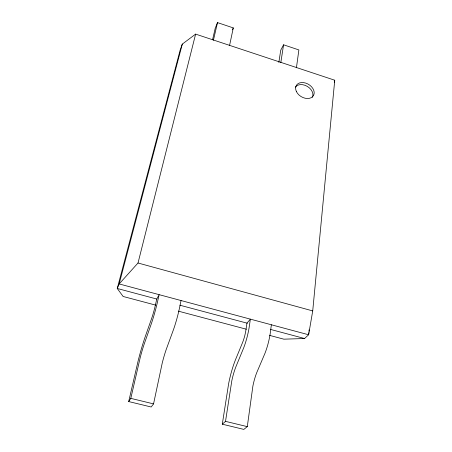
<?xml version="1.0" encoding="UTF-8"?>
<svg xmlns="http://www.w3.org/2000/svg" width="452" height="452" viewBox="0 0 452 452"><rect width="100%" height="100%" fill="white"/><g stroke="black" fill="none" stroke-linecap="round" stroke-linejoin="round"><path stroke-width="0.68" d="M269.556 335.378L283.856 339.175L304.558 338.514L308.626 334.768L312.722 310.919L334.746 80.224L195.62 34.109L182.297 44.11L180.156 50.093L117.254 288.478L123.125 296.478L155.816 305.162M308.829 332.661L308.626 334.768L119.158 283.935L117.254 288.478L156.759 299.032L159.149 294.664L157.132 303.507A25.657 2.655 -74.5 0 1 151.352 323.711L144.369 343.565A22.956 2.429 -74.9 0 0 140.205 357.656L130.792 398.365L128.701 401.562L151.183 406.998L153.55 403.89L162.2 363.21A22.837 3.079 -75.3 0 1 166.325 349.187L173.528 329.502A25.527 3.367 -74.8 0 0 179.207 309.383L181.054 300.54M308.965 331.259L309.1 329.853M271.364 324.773L270.206 333.599A25.007 6.215 -76.2 0 1 264.94 353.368L256.849 372.369A22.351 5.667 -77.2 0 0 252.883 386.115L247.295 426.637L243.826 429.4L222.299 424.196L228.622 383.742A34.375 7.774 -76.8 0 1 235.82 358.939L242.458 342.808A13.922 3.079 -75.9 0 0 245.939 329.954L246.956 323.123L250.374 319.14L249.063 327.971A25.126 5.565 -75.9 0 1 243.701 347.82L235.814 366.984A22.459 5.079 -76.8 0 0 231.808 380.793L225.52 421.354L222.299 424.196M296.427 67.806L298.874 49.935L283.568 44.793L280.754 50.149L278.839 62.41M280.816 62.63L283.568 44.793M334.316 82.281L334.746 80.224M229.526 45.641L233.288 27.905L217.491 22.6L215.231 28.244L212.564 39.731M156.776 299.038L155.217 305.874A14.215 1.469 -74.5 0 1 151.471 318.948L145.589 335.661A35.137 3.723 -74.9 0 0 138.114 360.962L128.701 401.562M213.412 40.296L217.491 22.6M182.297 44.11L119.158 283.935L138.018 263.002L195.62 34.109M232.486 29.764L233.288 27.905M130.792 398.365L153.55 403.89M225.52 421.354L247.295 426.637M178.291 311.134L246.397 329.226M179.919 305.219L247.346 323.231M270.505 329.418L304.558 338.514M138.018 263.002L312.722 310.919M295.371 87.146A9.916 7.147 30.9 0 1 307.337 86.405A9.916 7.147 30.9 0 1 312.366 97.304M296.461 91.666A9.95 7.153 30.9 0 0 312.49 96.796A9.95 7.153 30.9 0 0 305.755 83.1A9.95 7.153 30.9 0 0 296.461 91.666"/></g></svg>
